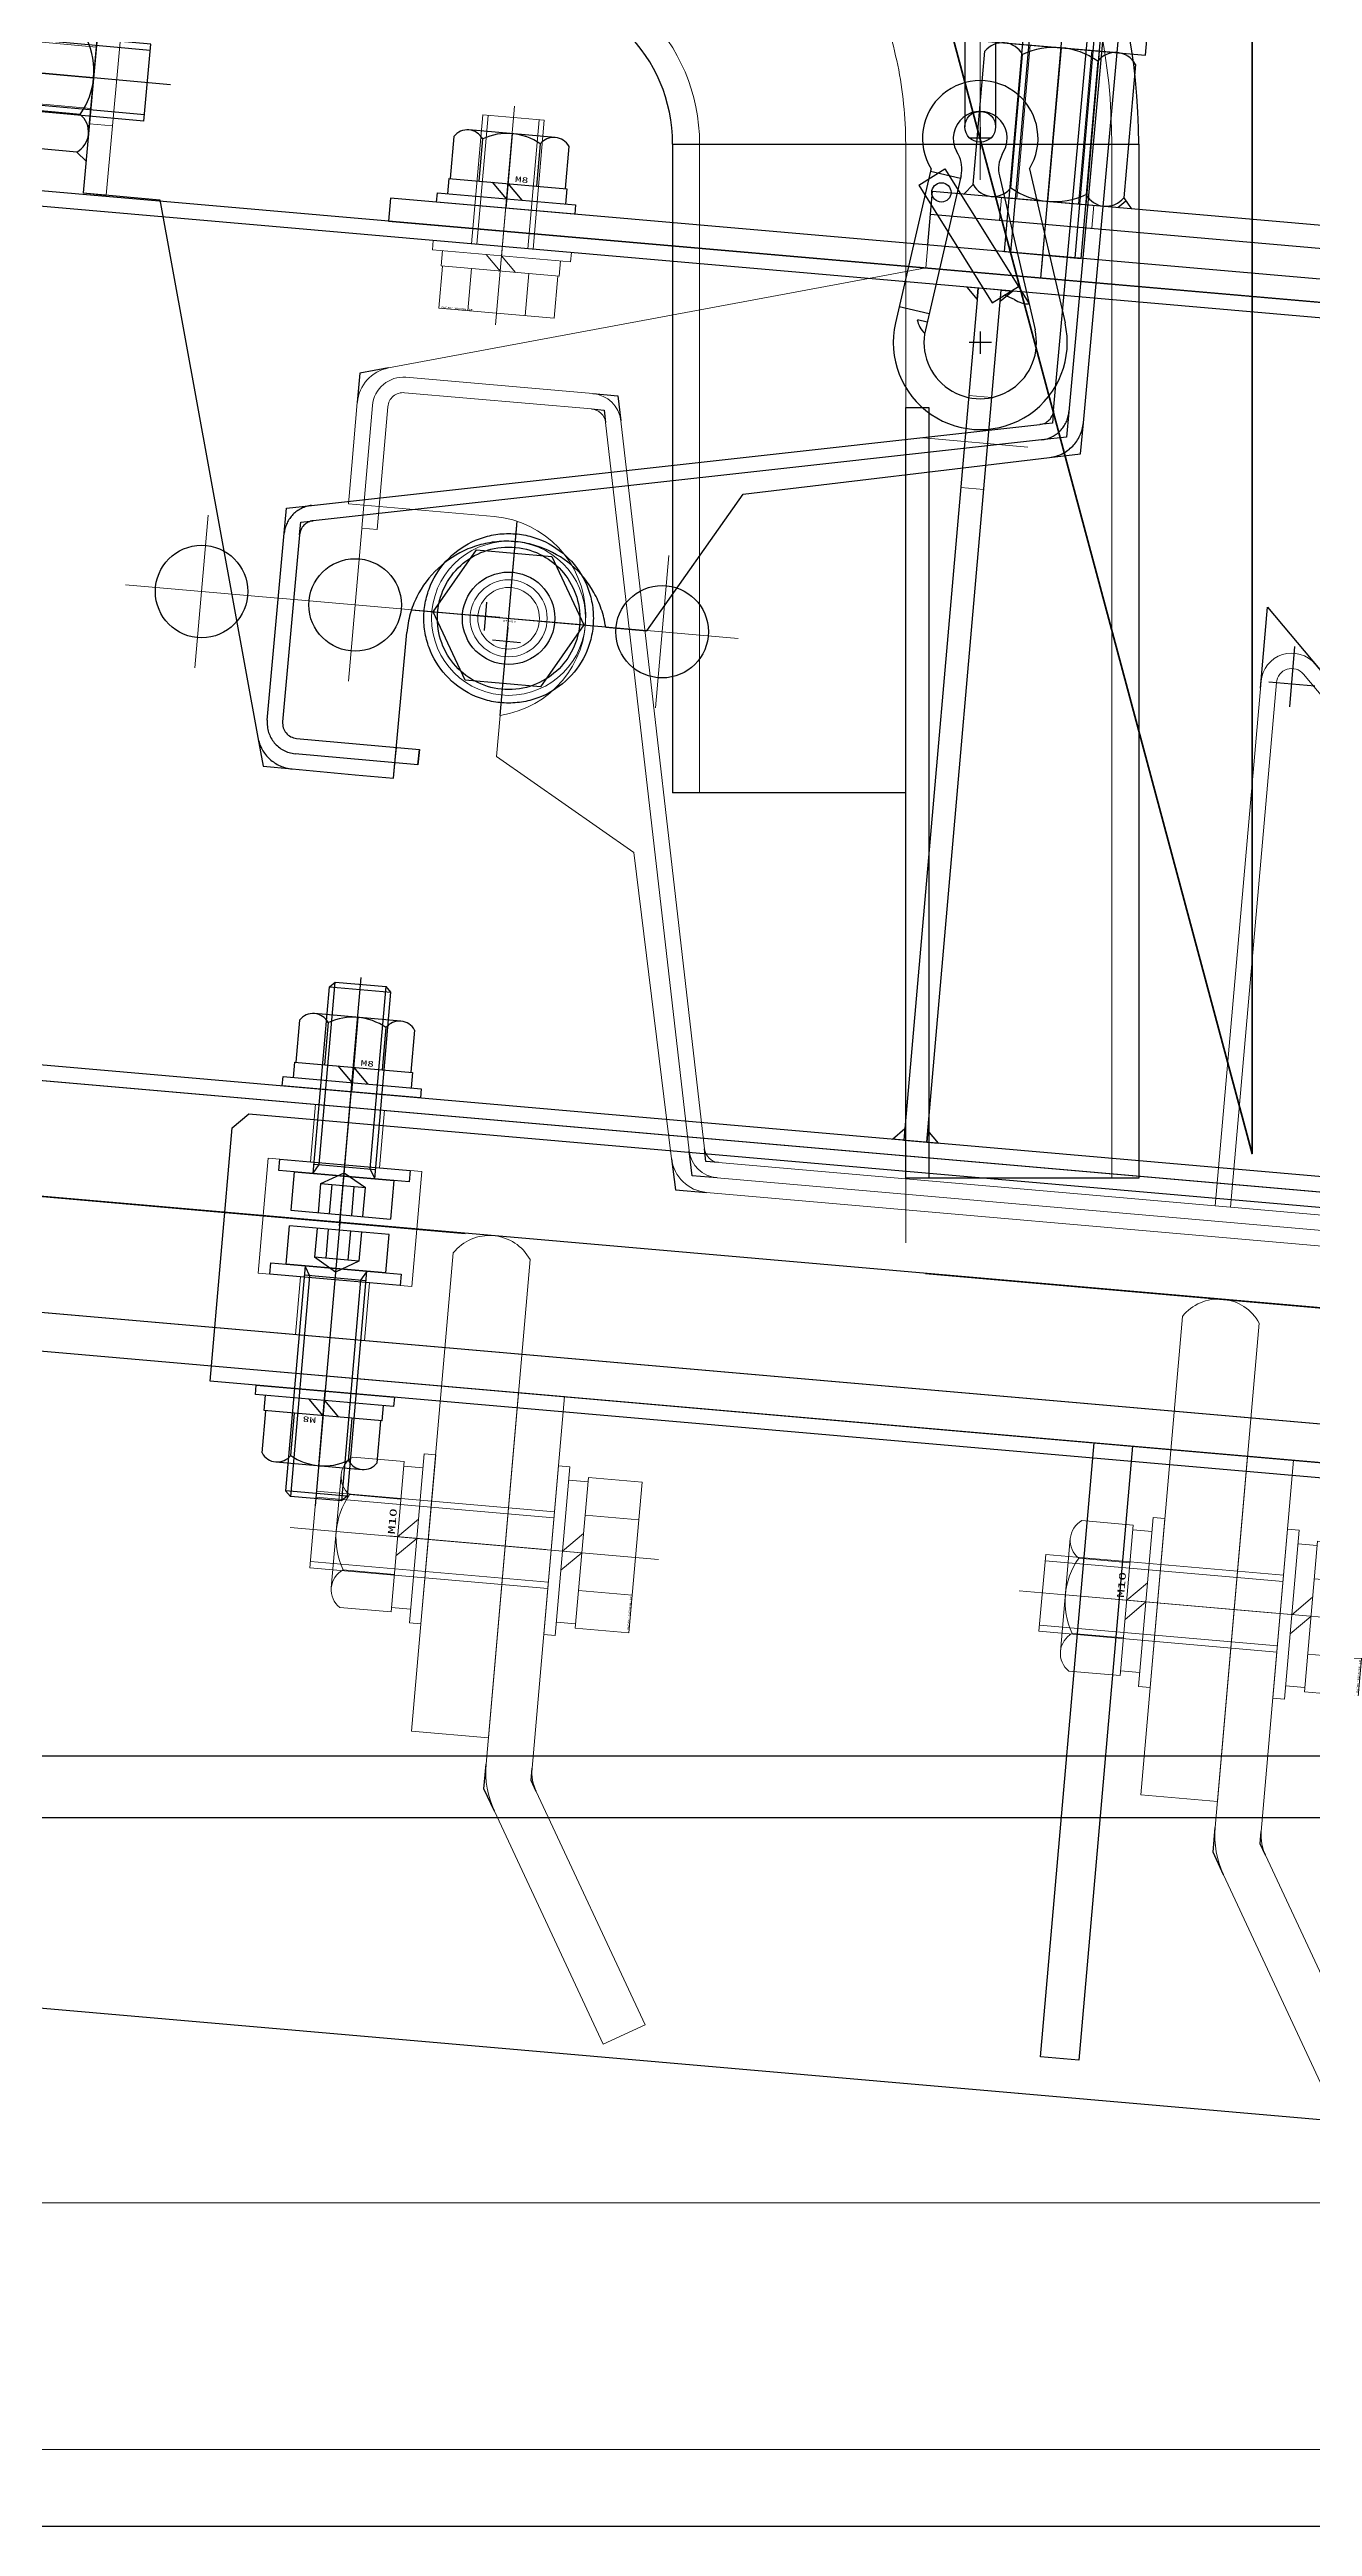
# Model space of a CAD drawing. Units: millimetres at full size. Extents: x -18456 to 18937, y -12290 to 13871.
# Drawn here: x 2048 to 2540, y -5847 to -4882 of the extents above; entities that cross this region are included whole.
import ezdxf
from ezdxf.enums import TextEntityAlignment as Align

# ---------------------------------------------------------------- set-up
doc = ezdxf.new("R2010")
doc.units = ezdxf.units.MM
doc.header["$LTSCALE"] = 100
doc.linetypes.add('CHAIN2', pattern=[12, 9, -1, 1, -1])
doc.linetypes.add('DOUBLE_CHAIN2', pattern=[12.8, 9, -1, 0.6, -0.6, 0.6, -1])
for name, color, linetype in [('0-2_0', 2, 'Continuous'), ('0-3_06_PHANTOM', 2, 'DOUBLE_CHAIN2'), ('0-6_10_DRAFT', 1, 'Continuous')]:
    doc.layers.add(name, color=color, linetype=linetype)
for name, color, linetype, lineweight in [('0-7_05_CENTER', 2, 'CHAIN2', 18), ('0-8_04_HIDDEN', 7, 'Continuous', 18), ('1-0', 30, 'Continuous', 70)]:
    doc.layers.add(name, color=color, linetype=linetype, lineweight=lineweight)
doc.styles.add('ＭＳ ゴシック', font='')
doc.styles.get('ＭＳ ゴシック').set_extended_font_data('MS Gothic')

# ---------------------------------------------------------------- blocks, each defined once
blk = doc.blocks.new('NTFLS-20a_1')
at = {"layer": '0-2_0'}
for p, q in [((-7.35, 20), (7.35, 20)), ((-9.8, 1.31), (-9.8, 18.69)), ((-4.9, 1.31), (-4.9, 18.69)), ((4.9, 18.69), (4.9, 1.31)), ((9.8, 18.69), (9.8, 1.31)), ((-7.35, 0), (7.35, 0))]:
    blk.add_line(p, q, dxfattribs=at)
for centre, radius, start, end in [((-7.35, 17.06), 2.94, 33.626, 146.374), ((0, 10.2), 9.8, 60, 120), ((7.35, 17.06), 2.94, 33.626, 146.374), ((-7.35, 2.94), 2.94, 213.626, 326.374), ((0, 9.8), 9.8, 240, 300), ((7.35, 2.94), 2.94, 213.626, 326.374)]:
    blk.add_arc(centre, radius, start, end, dxfattribs=at)
at = {"layer": '0-6_10_DRAFT', "linetype": 'CHAIN2'}
blk.add_line((0, 20), (0, 0), dxfattribs=at)
at = {"layer": '0-8_04_HIDDEN', "color": 2}
for p, q in [((-5, 20), (-5, 0)), ((-4, 20), (-4, 0)), ((4, 20), (4, 0)), ((5, 20), (5, 0))]:
    blk.add_line(p, q, dxfattribs=at)
blk = doc.blocks.new('A$C77346CC7_1')
at = {"layer": '0-3_06_PHANTOM', "color": 3}
for p, q in [((-9.8, 1.31), (-10.87, 0)), ((9.8, 1.31), (10.87, 0)), ((110.2, 1.31), (109.13, 0)), ((129.8, 1.31), (130.87, 0))]:
    blk.add_line(p, q, dxfattribs=at)
at = {"layer": '0-3_06_PHANTOM', "color": 7}
for p, q in [((-81, -30), (-56.63, -30)), ((-56.63, -32), (-81, -32)), ((-87, -33.8), (-87, -42)), ((-35.65, -126.8), (-54.67, -33.6)), ((-52.71, -33.2), (-33.69, -126.4)), ((-87, -47), (-68, -47)), ((-85, -50), (-83, -50)), ((109.59, -126.59), (39.83, -56.83)), ((-65, -72.65), (-65, -78)), ((135, -130), (-31.73, -130)), ((-32.95, -132), (131.38, -132))]:
    blk.add_line(p, q, dxfattribs=at)
for points in [[(136.13, -128.56), (175, -10), (175, 0), (-15, 0), (-15, -10), (-83.34, -28.98)], [(175, 0), (-15, 0), (-15, -3)], [(135, -44), (135, 0), (138, 0), (138, -44)], [(-83, -34), (-83, -50), (-85, -50), (-85, -34)], [(-87, -42), (-87, -47), (-85, -47)], [(141, -47), (155, -47), (155, -50), (141, -50)], [(33, -59.66), (33, -128), (35, -128), (35, -59.66)], [(38.41, -58.24), (108.17, -128), (109.59, -126.59)], [(-65, -78), (-46.17, -88.87), (-37.84, -128.04)], [(-31.73, -128), (135, -128), (135, -130)]]:
    blk.add_lwpolyline(points, dxfattribs=at)
for centre, radius, start, end in [((-82, -33.8), 5, 105.5241, 180), ((-81, -34), 4, 90, 180), ((-81, -34), 2, 90, 180), ((-56.63, -34), 4, 11.5346, 90), ((-56.63, -34), 2, 11.5346, 90), ((141, -44), 6, 180, 270), ((141, -44), 3, 180, 270), ((-68, -60), 13, 283.3424, 90), ((37, -59.66), 4, 45, 180), ((37, -59.66), 2, 45, 180), ((-32.95, -127), 5, 192, 270), ((-31.73, -126), 4, 191.5346, 270), ((-31.73, -126), 2, 191.5346, 270), ((131.38, -127), 5, 270, 341.8473)]:
    blk.add_arc(centre, radius, start, end, dxfattribs=at)
at = {"layer": '0-6_10_DRAFT'}
for p, q in [((37, -62.66), (37, -54.76)), ((-66.16, -60), (-69.84, -60)), ((-68, -61.84), (-68, -58.16)), ((34, -59.66), (40, -59.66)), ((109.59, -126.59), (111, -128))]:
    blk.add_line(p, q, dxfattribs=at)
for points in [[(-83.34, -28.98), (-87, -30), (-87, -33.8)], [(-56.63, -30), (-53.37, -30), (-52.71, -33.2)], [(-56.63, -32), (-55, -32), (-54.67, -33.6)], [(33, -60.55), (33, -50), (40.46, -57.46)], [(-37.84, -128.04), (-37, -132), (-32.95, -132)], [(-31.73, -130), (-35, -130), (-35.65, -126.8)], [(-31.73, -128), (-33.37, -128), (-33.69, -126.4)], [(136.13, -128.56), (135, -132), (131.38, -132)]]:
    blk.add_lwpolyline(points, dxfattribs=at)
at = {"layer": '0-7_05_CENTER'}
for p, q in [((0, 5.49), (0, -8.61)), ((120, 5.49), (120, -8.61)), ((155, 5.49), (155, -8.61))]:
    blk.add_line(p, q, dxfattribs=at)
at = {"layer": '0-8_04_HIDDEN'}
for p, q in [((-6, 0), (-6, -3)), ((6, 0), (6, -3)), ((114, 0), (114, -3)), ((126, 0), (126, -3)), ((-15, -3), (175, -3)), ((-83, -47), (-85, -47))]:
    blk.add_line(p, q, dxfattribs=at)
at = {"layer": '0-3_06_PHANTOM'}
for p in [(0, 0), (120, 0)]:
    blk.add_blockref('NTFLS-20a_1', p, dxfattribs=at)
blk = doc.blocks.new('M10Nu_1_1')
at = {"layer": '0-2_0', "color": 134}
for p, q in [((-9.8, 0), (-9.8, 6.69)), ((-7.35, 8), (7.35, 8)), ((-4.9, 0), (-4.9, 6.69)), ((4.9, 6.69), (4.9, 0)), ((9.8, 6.69), (9.8, 0)), ((-9.8, 0), (9.8, 0))]:
    blk.add_line(p, q, dxfattribs=at)
at = {"layer": '0-2_0', "color": 134, "linetype": 'CHAIN2'}
blk.add_line((0, 8), (0, 0), dxfattribs=at)
at = {"layer": '0-2_0', "color": 134}
for centre, radius, start, end in [((-7.35, 5.06), 2.94, 33.626, 146.374), ((0, -1.8), 9.8, 60, 120), ((7.35, 5.06), 2.94, 33.626, 146.374)]:
    blk.add_arc(centre, radius, start, end, dxfattribs=at)
at = {"layer": '0-6_10_DRAFT', "style": 'ＭＳ ゴシック', "width": 0.6}
blk.add_text('Ｍ１０', height=0.916, dxfattribs=at).set_placement((0.26, 0.12), align=Align.BOTTOM_LEFT)
blk = doc.blocks.new('A$C7A442ECB_1')
at = {"layer": '0-2_0', "color": 134, "linetype": 'CHAIN2'}
blk.add_line((0, -3), (0, 60), dxfattribs=at)
at = {"layer": '0-2_0', "color": 134}
for p, q in [((-9.81, 57), (9.81, 57)), ((-9.81, 50), (-9.81, 57)), ((-4.91, 50), (-4.91, 57)), ((4.91, 50), (4.91, 57)), ((9.81, 50), (9.81, 57)), ((-9.81, 50), (9.81, 50)), ((-5, 0), (-5, 50)), ((5, 0), (5, 50)), ((-5, 48.04), (5, 48.04)), ((-4.19, 0), (-4.19, 48.04)), ((4.19, 0), (4.19, 48.04)), ((-5, 0), (5, 0))]:
    blk.add_line(p, q, dxfattribs=at)
at = {"layer": '0-6_10_DRAFT', "style": 'ＭＳ ゴシック', "width": 1.85}
blk.add_text('BT-M10x50L', height=0.22, dxfattribs=at).set_placement((6.32, 56.66), align=Align.BOTTOM_LEFT)
blk = doc.blocks.new('A$C5BE71404')
at = {"layer": '0-2_0', "color": 134}
for p, q in [((-1, 40), (0, 40)), ((0, 0), (0, 40)), ((-3, 38), (-3, 7.5)), ((-40, 1), (-40, 0)), ((0, 0), (-40, 0)), ((-7.5, 3), (-38, 3))]:
    blk.add_line(p, q, dxfattribs=at)
for centre, radius, start, end in [((-1, 38), 2, 90, 180), ((-7.5, 7.5), 4.5, 270, 0), ((-38, 1), 2, 90, 180)]:
    blk.add_arc(centre, radius, start, end, dxfattribs=at)
blk = doc.blocks.new('A$C55D036C2_1')
at = {"layer": '0-7_05_CENTER'}
blk.add_line((0, -3.71), (0, 6.83), dxfattribs=at)
at = {"layer": '0-2_0'}
blk.add_blockref('A$C5BE71404', (20, 0), dxfattribs=at)
blk = doc.blocks.new('A$C7AFA21F4_1_1')
at = {"layer": '0-2_0', "color": 134, "linetype": 'CHAIN2'}
blk.add_line((0, -24), (0, 14), dxfattribs=at)
at = {"layer": '0-2_0', "color": 134}
for p, q in [((-9.81, 11), (9.81, 11)), ((-9.81, 4), (-9.81, 11)), ((-4.91, 4), (-4.91, 11)), ((4.91, 4), (4.91, 11)), ((9.81, 4), (9.81, 11)), ((9.81, 4), (-9.81, 4)), ((-9.25, 4), (-9.25, 1.5)), ((0, 1.5), (-2.5, 4)), ((0, 4), (2.5, 1.5)), ((9.25, 1.5), (9.25, 4)), ((-11, 1.5), (11, 1.5)), ((-11, 1.5), (-11, 0)), ((-11, 0), (11, 0)), ((-5, -21), (-5, 0)), ((-4.19, -21), (-4.19, 0)), ((4.19, -21), (4.19, 0)), ((5, -21), (5, 0)), ((11, 0), (11, 1.5)), ((-5, -21), (5, -21))]:
    blk.add_line(p, q, dxfattribs=at)
at = {"layer": '0-6_10_DRAFT', "style": 'ＭＳ ゴシック', "width": 1.8}
blk.add_text('BT-M10x25L,SW,PW', height=0.2199, dxfattribs=at).set_placement((5.1, 10.66), align=Align.BOTTOM_LEFT)
blk = doc.blocks.new('M10Nza_1_1')
at = {"layer": '0-8_04_HIDDEN'}
for p, q in [((-9.8, 4), (-9.8, 10.69)), ((-7.35, 12), (7.35, 12)), ((-4.9, 4), (-4.9, 10.69)), ((4.9, 10.69), (4.9, 4)), ((9.8, 10.69), (9.8, 4)), ((-9.8, 4), (9.8, 4)), ((-9.2, 1.5), (-9.2, 4)), ((0, 1.5), (-2.5, 4)), ((0, 4), (2.5, 1.5)), ((9.2, 4), (9.2, 1.5))]:
    blk.add_line(p, q, dxfattribs=at)
at = {"layer": '0-8_04_HIDDEN', "linetype": 'CHAIN2'}
blk.add_line((0, 12), (0, 0), dxfattribs=at)
at = {"layer": '0-8_04_HIDDEN'}
blk.add_lwpolyline([(-11, 1.5), (11, 1.5), (11, 0), (-11, 0)], close=True, dxfattribs=at)
for centre, radius, start, end in [((-7.35, 9.06), 2.94, 33.626, 146.374), ((0, 2.2), 9.8, 60, 120), ((7.35, 9.06), 2.94, 33.626, 146.374)]:
    blk.add_arc(centre, radius, start, end, dxfattribs=at)
at = {"layer": '0-6_10_DRAFT', "style": 'ＭＳ ゴシック', "width": 1.8}
blk.add_text('M10', height=0.916, dxfattribs=at).set_placement((0.26, 4.12), align=Align.BOTTOM_LEFT)
blk = doc.blocks.new('A$C465C50AC_1')
at = {"layer": '0-3_06_PHANTOM', "color": 7}
for points in [[(-11, 27), (11, 27), (11, 29), (-11, 29)], [(109, 27), (131, 27), (131, 29), (109, 29)]]:
    blk.add_lwpolyline(points, close=True, dxfattribs=at)
at = {"layer": '0-3_06_PHANTOM'}
for name, p in [('A$C7A442ECB_1', (0, 0)), ('A$C7A442ECB_1', (120, 0)), ('A$C55D036C2_1', (155, 7)), ('M10Nu_1_1', (0, 29)), ('M10Nu_1_1', (120, 29)), ('A$C77346CC7_1', (0, 7)), ('M10Nza_1_1', (155, 10))]:
    blk.add_blockref(name, p, dxfattribs=at)
at = {"layer": '0-8_04_HIDDEN', "rotation": 180}
blk.add_blockref('A$C7AFA21F4_1_1', (155, 4), dxfattribs=at)
blk = doc.blocks.new('A$C144538DF_1')
at = {"layer": '0-2_0', "color": 134}
for p, q in [((-66.8, 213.25), (-70.8, 213.05)), ((-50.8, 213.25), (-66.8, 213.25)), ((-50.8, 152.75), (-50.8, 213.25)), ((-66.8, 152.75), (-70.8, 152.95)), ((-50.8, 152.75), (-66.8, 152.75)), ((-30.25, 132.2), (30.25, 132.2)), ((-30.25, 132.2), (-30.25, 48)), ((0, 48), (-30.25, 48))]:
    blk.add_line(p, q, dxfattribs=at)
for points in [[(-102.8, 211.95), (-94.8, 213.05), (-94.8, 152.95), (-102.8, 154.05)], [(0, 98), (3, 98), (3, -2), (0, -2)]]:
    blk.add_lwpolyline(points, close=True, dxfattribs=at)
for points in [[(-94.8, 211.95), (-86.8, 213.05), (-86.8, 152.95), (-94.8, 154.05)], [(-86.8, 211.95), (-78.8, 213.05), (-78.8, 152.95), (-86.8, 154.05)], [(-78.8, 211.95), (-70.8, 213.05), (-70.8, 152.95), (-78.8, 154.05)], [(30.25, 132.2), (30.25, -2), (0, -2)]]:
    blk.add_lwpolyline(points, dxfattribs=at)
for radius in [81.05, 20.55]:
    blk.add_arc((-50.8, 132.2), radius, 0, 90, dxfattribs=at)
at = {"layer": '0-7_05_CENTER'}
for p, q in [((-50.8, 183), (-107.52, 183)), ((-102.8, 183), (-50.8, 183)), ((0, 132.2), (0, -10.4))]:
    blk.add_line(p, q, dxfattribs=at)
blk.add_arc((-50.8, 132.2), 50.8, 0, 90, dxfattribs=at)
at = {"layer": '0-8_04_HIDDEN'}
for p, q in [((-50.8, 209.75), (-102.8, 209.75)), ((-50.8, 156.25), (-102.8, 156.25)), ((-26.75, 132.2), (-26.75, 48)), ((26.75, 132.2), (26.75, -2))]:
    blk.add_line(p, q, dxfattribs=at)
for radius in [77.55, 24.05]:
    blk.add_arc((-50.8, 132.2), radius, 0, 90, dxfattribs=at)
blk = doc.blocks.new('A$C64733929_1_1')
at = {"layer": '0-2_0', "color": 134}
blk.add_lwpolyline([(-850, 0), (-150, 0), (-150, 15), (-850, 15)], close=True, dxfattribs=at)
at = {"layer": '0-7_05_CENTER'}
blk.add_line((-645, 22.32), (-645, -6.98), dxfattribs=at)
at = {"layer": '0-8_04_HIDDEN'}
for p, q in [((-655, 15), (-655, 7.5)), ((-649.5, 7.5), (-649.5, 0)), ((-640.5, 7.5), (-640.5, 0))]:
    blk.add_line(p, q, dxfattribs=at)
blk.add_lwpolyline([(-655, 7.5), (-635, 7.5), (-635, 15)], dxfattribs=at)
blk = doc.blocks.new('A$C73D8729C_1_1')
at = {"layer": '0-2_0', "color": 134}
blk.add_line((-100, -5), (500, -5), dxfattribs=at)
for points in [[(-100, 0), (500, 0), (500, -90), (-95, -90), (-100, -85)], [(205, -5), (210, -5), (210, -85), (205, -85)]]:
    blk.add_lwpolyline(points, close=True, dxfattribs=at)
at = {"layer": '0-6_10_DRAFT'}
for p, q in [((225, -56.61), (225, -53.39)), ((226.61, -59.39), (225, -56.61))]:
    blk.add_line(p, q, dxfattribs=at)
for points in [[(131.61, -59.39), (130, -56.61), (130, -53.39)], [(136.8, -56.39), (136, -55), (136, -53.39)], [(231.8, -56.39), (231, -55), (231, -53.39)]]:
    blk.add_lwpolyline(points, dxfattribs=at)
at = {"layer": '0-7_05_CENTER'}
for p, q in [((105, 5.87), (105, -10.86)), ((125.84, -25), (139.93, -25)), ((220.84, -25), (234.93, -25))]:
    blk.add_line(p, q, dxfattribs=at)
at = {"layer": '0-8_04_HIDDEN'}
for p, q in [((130, -53.39), (130, -5)), ((225, -53.39), (225, -5)), ((136.8, -56.39), (153.5, -85.31)), ((231.8, -56.39), (248.5, -85.31)), ((131.61, -59.39), (148.3, -88.31)), ((226.61, -59.39), (243.3, -88.31)), ((148.3, -88.31), (153.5, -85.31))]:
    blk.add_line(p, q, dxfattribs=at)
for points in [[(130, -5), (136, -5), (136, -53.39)], [(225, -5), (231, -5), (231, -53.39)]]:
    blk.add_lwpolyline(points, dxfattribs=at)
for centre, radius in [((142, -53.39), 12), ((142, -53.39), 6), ((237, -53.39), 12), ((237, -53.39), 6)]:
    blk.add_arc(centre, radius, 179.9996, 210, dxfattribs=at)
blk = doc.blocks.new('A$C1A3C2C0C_1_1')
at = {"layer": '0-8_04_HIDDEN', "linetype": 'CHAIN2'}
blk.add_line((0, -34), (0, 14), dxfattribs=at)
at = {"layer": '0-8_04_HIDDEN'}
for p, q in [((-9.81, 11), (9.81, 11)), ((-9.81, 4), (-9.81, 11)), ((-4.91, 4), (-4.91, 11)), ((4.91, 4), (4.91, 11)), ((9.81, 4), (9.81, 11)), ((9.81, 4), (-9.81, 4)), ((-9.25, 4), (-9.25, 1.5)), ((0, 1.5), (-2.5, 4)), ((0, 4), (2.5, 1.5)), ((9.25, 1.5), (9.25, 4)), ((-11, 1.5), (11, 1.5)), ((-11, 1.5), (-11, 0)), ((-11, 0), (11, 0)), ((-5, -31), (-5, 0)), ((-4.19, -31), (-4.19, 0)), ((4.19, -31), (4.19, 0)), ((5, -31), (5, 0)), ((11, 0), (11, 1.5)), ((-5, -31), (5, -31))]:
    blk.add_line(p, q, dxfattribs=at)
at = {"layer": '0-6_10_DRAFT', "style": 'ＭＳ ゴシック', "width": 1.8}
blk.add_text('BT-M10x35L,SW,PW', height=0.2199, dxfattribs=at).set_placement((5.1, 10.66), align=Align.BOTTOM_LEFT)
blk = doc.blocks.new('A$C282E06AB_1_1')
at = {"layer": '0-7_05_CENTER'}
blk.add_line((-15.14, 0), (5.31, 0), dxfattribs=at)
at = {"layer": '0-8_04_HIDDEN'}
blk.add_lwpolyline([(0, 37.32), (0, -24.99), (-10, -24.99), (-10, 37.32)], dxfattribs=at)
blk.add_arc((-5, 34.01), 6, 33.5577, 146.4458, dxfattribs=at)
blk = doc.blocks.new('A$C2B9527C7_1')
at = {"layer": '0-2_0'}
blk.add_lwpolyline([(0, -8.5), (0, 8.5), (1.5, 8.5), (1.5, -8.5)], close=True, dxfattribs=at)
blk = doc.blocks.new('CBSST8-30a_1')
at = {"layer": '0-2_0'}
for p, q in [((0, 6.5), (-5, 6.5)), ((-5, 6.5), (-5, -6.5)), ((0, 6.5), (0, -6.5)), ((0, 4), (29.32, 4)), ((0.08, 4), (1.25, 3.32)), ((1.25, 4), (1.25, -4)), ((1.25, 3.32), (30, 3.32)), ((29.32, 4), (29.32, -4)), ((29.32, 4), (30, 3.32)), ((30, 3.32), (30, -3.32)), ((-5, 2.89), (-1.2, 2.89)), ((-5, 1.44), (-1.2, 1.44)), ((-1.2, 2.89), (-1.2, -2.89)), ((-1.2, 2.89), (0.47, 0)), ((0.47, 0), (-1.2, -2.89)), ((-5, -1.44), (-1.2, -1.44)), ((-5, -2.89), (-1.2, -2.89)), ((-0.37, -1.44), (-0.37, -1.44)), ((0.05, -0.72), (0.05, -0.72)), ((0, -4), (29.32, -4)), ((0.08, -4), (1.25, -3.32)), ((1.25, -3.32), (30, -3.32)), ((29.32, -4), (30, -3.32)), ((0, -6.5), (-5, -6.5))]:
    blk.add_line(p, q, dxfattribs=at)
at = {"layer": '0-2_0', "linetype": 'CHAIN2'}
blk.add_line((-6.47, 0), (30.92, 0), dxfattribs=at)
blk = doc.blocks.new('A$C2CD0138C_1')
at = {"layer": '0-2_0'}
for name in ['CBSST8-30a_1', 'A$C2B9527C7_1']:
    blk.add_blockref(name, (-1.5, 0), dxfattribs=at)
blk = doc.blocks.new('A$C3C172AD4_1')
at = {"layer": '0-2_0', "color": 134}
blk.add_lwpolyline([(-13, 33), (383, 33), (385, 31), (385, -2), (-15, -2), (-15, 31)], close=True, dxfattribs=at)
at = {"layer": '0-7_05_CENTER'}
blk.add_line((0, -7.34), (0, 5.26), dxfattribs=at)
at = {"layer": '0-8_04_HIDDEN'}
blk.add_line((-15, 0), (385, 0), dxfattribs=at)
blk = doc.blocks.new('M8Nza_1_1')
at = {"layer": '0-2_0'}
for p, q in [((5.62, 9.7), (-5.63, 9.7)), ((-7.5, 8.69), (-7.5, 3.2)), ((-3.75, 3.2), (-3.75, 8.69)), ((3.75, 8.69), (3.75, 3.2)), ((7.5, 3.2), (7.5, 8.69)), ((-7.7, 3.2), (7.7, 3.2)), ((-7.7, 3.2), (-7.7, 1.2)), ((0, 1.2), (-2, 3.2)), ((0, 3.2), (2, 1.2)), ((7.7, 3.2), (7.7, 1.2))]:
    blk.add_line(p, q, dxfattribs=at)
at = {"layer": '0-2_0', "linetype": 'CHAIN2'}
blk.add_line((0, 9.7), (0, 0), dxfattribs=at)
at = {"layer": '0-2_0'}
blk.add_lwpolyline([(-9, 1.2), (9, 1.2), (9, 0), (-9, 0)], close=True, dxfattribs=at)
for centre, radius, start, end in [((-5.63, 7.45), 2.25, 33.626, 146.374), ((0, 2.2), 7.5, 60, 120), ((5.62, 7.45), 2.25, 33.626, 146.374)]:
    blk.add_arc(centre, radius, start, end, dxfattribs=at)
at = {"layer": '0-6_10_DRAFT', "style": 'ＭＳ ゴシック', "width": 1.75}
blk.add_text('M8', height=0.733, dxfattribs=at).set_placement((0.87, 3.27), align=Align.BOTTOM_LEFT)
blk = doc.blocks.new('A$C51047067_1')
at = {"layer": '0-2_0'}
for name, p, rotation in [('A$C3C172AD4_1', (-494.99, -20), 0.00066), ('A$C2CD0138C_1', (-495, -7.5), 270), ('M8Nza_1_1', (-494.99, -22), 180.01716)]:
    blk.add_blockref(name, p, dxfattribs=dict(at, rotation=rotation))
for name, p in [('A$C64733929_1_1', (150, -15)), ('A$C73D8729C_1_1', (-600, -15))]:
    blk.add_blockref(name, p, dxfattribs=at)
at = {"layer": '0-8_04_HIDDEN'}
for name, p, rotation in [('A$C282E06AB_1_1', (-470, -40), 359.99928), ('A$C282E06AB_1_1', (-375, -40), 359.99928), ('A$C1A3C2C0C_1_1', (-464, -40), 270.00036), ('M10Nza_1_1', (-480, -40), 90), ('A$C1A3C2C0C_1_1', (-369, -40), 270.00036), ('M10Nza_1_1', (-385, -40), 90)]:
    blk.add_blockref(name, p, dxfattribs=dict(at, rotation=rotation))
blk = doc.blocks.new('A$C26F8307A_1_1')
at = {"layer": '0-2_0', "color": 134}
blk.add_lwpolyline([(-650, 0), (50, 0), (50, -15), (-650, -15)], close=True, dxfattribs=at)
at = {"layer": '0-7_05_CENTER'}
blk.add_line((-445, -22.32), (-445, 6.98), dxfattribs=at)
at = {"layer": '0-8_04_HIDDEN'}
for p, q in [((-449.5, -7.5), (-449.5, 0)), ((-440.5, -7.5), (-440.5, 0)), ((-455, -15), (-455, -7.5))]:
    blk.add_line(p, q, dxfattribs=at)
blk.add_lwpolyline([(-455, -7.5), (-435, -7.5), (-435, -15)], dxfattribs=at)
blk = doc.blocks.new('A$C21297E54_1_1')
at = {"layer": '0-2_0', "color": 134}
for p, q in [((520, 113), (-25, 113)), ((-80, 2), (520, 2))]:
    blk.add_line(p, q, dxfattribs=at)
blk.add_lwpolyline([(-80, 55), (-80, 0), (520, 0), (520, 115), (-25, 115)], dxfattribs=at)
at = {"layer": '0-2_0', "color": 3}
for points in [[(197, 113), (195.5, 113), (197, 111.5)], [(200, 113), (201.5, 113), (200, 111.5)], [(197, 2), (195.5, 2), (197, 3.5)], [(200, 2), (201.5, 2), (200, 3.5)]]:
    blk.add_lwpolyline(points, close=True, dxfattribs=at)
at = {"layer": '0-2_0', "color": 134}
blk.add_lwpolyline([(200, 113), (197, 113), (197, 2), (200, 2)], close=True, dxfattribs=at)
for centre in [(100, 65), (120, 65), (140, 65), (160, 65)]:
    blk.add_circle(centre, 6, dxfattribs=at)
at = {"layer": '0-7_05_CENTER'}
for p, q in [((135, 118.15), (135, 109.82)), ((191.62, 93), (205.22, 93)), ((100, 55.07), (100, 74.93)), ((120, 55.07), (120, 74.93)), ((140, 55.07), (140, 74.93)), ((160, 55.07), (160, 74.93)), ((109.93, 65), (90.07, 65)), ((129.93, 65), (110.07, 65)), ((149.93, 65), (130.07, 65)), ((169.93, 65), (150.07, 65)), ((125, -5.61), (125, 7.61))]:
    blk.add_line(p, q, dxfattribs=at)
at = {"layer": '0-8_04_HIDDEN'}
for p, q in [((197, 99), (200, 99)), ((197, 87), (200, 87))]:
    blk.add_line(p, q, dxfattribs=at)
blk = doc.blocks.new('CBS8-20b_1')
at = {"layer": '0-2_0'}
for p, q in [((0, 6.5), (-5, 6.5)), ((-5, 6.5), (-5, -6.5)), ((0, 6.5), (0, -6.5)), ((0, 4), (24.32, 4)), ((0.08, 4), (1.25, 3.32)), ((1.25, 4), (1.25, -4)), ((1.25, 3.32), (25, 3.32)), ((24.32, 4), (24.32, -4)), ((24.32, 4), (25, 3.32)), ((25, 3.32), (25, -3.32)), ((-5, 2.89), (-1.2, 2.89)), ((-5, 1.44), (-1.2, 1.44)), ((-1.2, 2.89), (-1.2, -2.89)), ((-1.2, 2.89), (0.47, 0)), ((0.47, 0), (-1.2, -2.89)), ((-5, -1.44), (-1.2, -1.44)), ((-5, -2.89), (-1.2, -2.89)), ((-0.37, -1.44), (-0.37, -1.44)), ((0.05, -0.72), (0.05, -0.72)), ((0, -4), (24.32, -4)), ((0.08, -4), (1.25, -3.32)), ((1.25, -3.32), (25, -3.32)), ((24.32, -4), (25, -3.32)), ((0, -6.5), (-5, -6.5))]:
    blk.add_line(p, q, dxfattribs=at)
at = {"layer": '0-2_0', "linetype": 'CHAIN2'}
blk.add_line((-6.47, 0), (25.92, 0), dxfattribs=at)
blk = doc.blocks.new('A$C2D9B734A_1')
at = {"layer": '0-2_0'}
for name in ['CBS8-20b_1', 'A$C2B9527C7_1']:
    blk.add_blockref(name, (-1.5, 0), dxfattribs=at)
blk = doc.blocks.new('A$C491655AE_1_1')
at = {"layer": '0-3_06_PHANTOM', "color": 7, "linetype": 'CHAIN2'}
for p, q in [((0, -12.64), (0, 12.64)), ((-12.64, 0), (12.64, 0))]:
    blk.add_line(p, q, dxfattribs=at)
at = {"layer": '0-3_06_PHANTOM', "color": 7}
blk.add_lwpolyline([(4.91, -8.5), (-4.91, -8.5), (-9.81, 0), (-4.91, 8.5), (4.91, 8.5), (9.81, 0)], close=True, dxfattribs=at)
for radius in [11, 9.25]:
    blk.add_circle((0, 0), radius, dxfattribs=at)
at = {"layer": '0-6_10_DRAFT', "style": 'ＭＳ ゴシック', "width": 1.9}
blk.add_text('BT-M10', height=0.22, dxfattribs=at).set_placement((-0.7, -0.54), align=Align.BOTTOM_LEFT)
blk = doc.blocks.new('FWTAS-D20-M10-T20.0b_1')
at = {"layer": '0-7_05_CENTER'}
for p, q in [((0, -12.1), (0, 12.1)), ((12.1, 0), (-12.1, 0))]:
    blk.add_line(p, q, dxfattribs=at)
at = {"layer": '0-8_04_HIDDEN', "color": 2}
for radius in [10, 5, 4]:
    blk.add_circle((0, 0), radius, dxfattribs=at)
blk = doc.blocks.new('A$C50F277F6_1')
at = {"layer": '0-6_10_DRAFT'}
for p, q in [((37, -62.66), (37, -54.76)), ((-66.16, -60), (-69.84, -60)), ((-68, -61.84), (-68, -58.16)), ((34, -59.66), (40, -59.66)), ((109.59, -126.59), (111, -128))]:
    blk.add_line(p, q, dxfattribs=at)
for points in [[(-83.34, -28.98), (-87, -30), (-87, -33.8)], [(-56.63, -30), (-53.37, -30), (-52.71, -33.2)], [(-56.63, -32), (-55, -32), (-54.67, -33.6)], [(33, -60.55), (33, -50), (40.46, -57.46)], [(-37.84, -128.04), (-37, -132), (-32.95, -132)], [(-31.73, -130), (-35, -130), (-35.65, -126.8)], [(-31.73, -128), (-33.37, -128), (-33.69, -126.4)], [(136.13, -128.56), (135, -132), (131.38, -132)]]:
    blk.add_lwpolyline(points, dxfattribs=at)
at = {"layer": '0-7_05_CENTER'}
for p, q in [((0, 5.49), (0, -8.61)), ((120, 5.49), (120, -8.61)), ((155, 5.49), (155, -8.61))]:
    blk.add_line(p, q, dxfattribs=at)
at = {"layer": '0-8_04_HIDDEN', "color": 3}
for p, q in [((-9.8, 1.31), (-10.87, 0)), ((9.8, 1.31), (10.87, 0)), ((110.2, 1.31), (109.13, 0)), ((129.8, 1.31), (130.87, 0))]:
    blk.add_line(p, q, dxfattribs=at)
at = {"layer": '0-8_04_HIDDEN'}
for p, q in [((-6, 0), (-6, -3)), ((6, 0), (6, -3)), ((114, 0), (114, -3)), ((126, 0), (126, -3)), ((-15, -3), (175, -3)), ((-81, -30), (-56.63, -30)), ((-56.63, -32), (-81, -32)), ((-87, -33.8), (-87, -42)), ((-85, -47), (-85, -34)), ((-83, -34), (-83, -47)), ((-35.65, -126.8), (-54.67, -33.6)), ((-52.71, -33.2), (-33.69, -126.4)), ((-87, -42), (-87, -47)), ((-87, -47), (-68, -47)), ((-83, -50), (-85, -50)), ((109.59, -126.59), (39.83, -56.83)), ((135, -130), (-31.73, -130)), ((-32.95, -132), (131.38, -132))]:
    blk.add_line(p, q, dxfattribs=at)
for points in [[(136.13, -128.56), (175, -10), (175, 0), (-15, 0), (-15, -10), (-83.34, -28.98)], [(175, 0), (-15, 0), (-15, -3)], [(135, -44), (135, 0), (138, 0), (138, -44)], [(-85, -47), (-85, -50), (-83, -50), (-83, -47)], [(141, -47), (155, -47), (155, -50), (141, -50)], [(33, -59.66), (33, -128), (35, -128), (35, -59.66)], [(38.41, -58.24), (108.17, -128), (109.59, -126.59)], [(-65, -72.65), (-65, -78), (-46.17, -88.87), (-37.84, -128.04)], [(-31.73, -128), (135, -128), (135, -130)]]:
    blk.add_lwpolyline(points, dxfattribs=at)
for centre, radius, start, end in [((-82, -33.8), 5, 105.5241, 180), ((-81, -34), 4, 90, 180), ((-81, -34), 2, 90, 180), ((-56.63, -34), 4, 11.5346, 90), ((-56.63, -34), 2, 11.5346, 90), ((141, -44), 6, 180, 270), ((141, -44), 3, 180, 270), ((-68, -60), 13, 283.3424, 90), ((37, -59.66), 4, 45, 180), ((37, -59.66), 2, 45, 180), ((-32.95, -127), 5, 192, 270), ((-31.73, -126), 4, 191.5346, 270), ((-31.73, -126), 2, 191.5346, 270), ((131.38, -127), 5, 270, 341.8473)]:
    blk.add_arc(centre, radius, start, end, dxfattribs=at)
for p in [(0, 0), (120, 0)]:
    blk.add_blockref('NTFLS-20a_1', p, dxfattribs=at)
blk = doc.blocks.new('A$C170915BB_1')
at = {"layer": '0-2_0', "color": 3}
for p, q in [((55.2, 61.31), (54.13, 60)), ((74.8, 61.31), (75.87, 60)), ((175.2, 61.31), (174.13, 60)), ((194.8, 61.31), (195.87, 60)), ((74.14, 60), (75.09, 60.95))]:
    blk.add_line(p, q, dxfattribs=at)
at = {"layer": '0-2_0', "color": 134}
blk.add_line((50, 57), (240, 57), dxfattribs=at)
for points in [[(54, 80), (76, 80), (76, 82), (54, 82)], [(174, 80), (196, 80), (196, 82), (174, 82)]]:
    blk.add_lwpolyline(points, close=True, dxfattribs=at)
blk.add_lwpolyline([(50, 53), (50, 60), (240, 60), (240, 53)], dxfattribs=at)
at = {"layer": '0-2_0'}
for name, p in [('A$C7A442ECB_1', (65, 53)), ('A$C7A442ECB_1', (185, 53)), ('A$C55D036C2_1', (220, 60)), ('M10Nu_1_1', (65, 82)), ('M10Nu_1_1', (185, 82)), ('NTFLS-20a_1', (65, 60)), ('NTFLS-20a_1', (185, 60)), ('M10Nza_1_1', (220, 63))]:
    blk.add_blockref(name, p, dxfattribs=at)
at = {"layer": '0-2_0', "rotation": 180}
blk.add_blockref('A$C7AFA21F4_1_1', (220, 57), dxfattribs=at)
at = {"layer": '0-8_04_HIDDEN'}
blk.add_blockref('A$C50F277F6_1', (65, 60), dxfattribs=at)
blk = doc.blocks.new('A$C2D014B62_1')
at = {"layer": '0-2_0', "color": 134}
blk.add_lwpolyline([(-15, 0), (295, 0), (295, 3), (-15, 3)], close=True, dxfattribs=at)
at = {"layer": '0-7_05_CENTER'}
for p, q in [((0, 6.33), (0, -3.33)), ((280, 6.33), (280, -3.33)), ((280, 6.33), (280, -3.33))]:
    blk.add_line(p, q, dxfattribs=at)
blk = doc.blocks.new('A$C435F0BD9_1_1')
at = {"layer": '0-8_04_HIDDEN', "linetype": 'CHAIN2'}
blk.add_line((0, -18.3), (0, 10.2), dxfattribs=at)
at = {"layer": '0-8_04_HIDDEN'}
for p, q in [((-7.51, 8.7), (7.51, 8.7)), ((-7.51, 3.2), (-7.51, 8.7)), ((-3.75, 3.2), (-3.75, 8.7)), ((3.75, 3.2), (3.75, 8.7)), ((7.51, 3.2), (7.51, 8.7)), ((-9, 1.2), (9, 1.2)), ((-9, 1.2), (-9, 0)), ((-9, 0), (9, 0)), ((-7.7, 3.2), (-7.7, 1.2)), ((7.7, 3.2), (-7.7, 3.2)), ((-4, -16.8), (-4, 0)), ((-3.32, -16.8), (-3.32, 0)), ((0, 1.2), (-2, 3.2)), ((0, 3.2), (2, 1.2)), ((3.32, -16.8), (3.32, 0)), ((4, -16.8), (4, 0)), ((7.7, 1.2), (7.7, 3.2)), ((9, 0), (9, 1.2)), ((-4, -16.8), (4, -16.8))]:
    blk.add_line(p, q, dxfattribs=at)
at = {"layer": '0-6_10_DRAFT', "style": 'ＭＳ ゴシック', "width": 1.8}
blk.add_text('BT-M8x20L,SW,PW', height=0.2199, dxfattribs=at).set_placement((3.15, 8.36), align=Align.BOTTOM_LEFT)
blk = doc.blocks.new('A$C4B9B0C08_1')
at = {"layer": '0-2_0'}
for name, p in [('A$C170915BB_1', (-480, 80)), ('M8Nza_1_1', (-485, 133)), ('A$C2D014B62_1', (-485, 130)), ('A$C21297E54_1_1', (-620, 15)), ('A$C491655AE_1_1', (-480, 80)), ('M8Nza_1_1', (-495, 17)), ('A$C26F8307A_1_1', (-50, 15))]:
    blk.add_blockref(name, p, dxfattribs=at)
for name, p, rotation in [('A$C435F0BD9_1_1', (-485, 128), 180), ('A$C2D9B734A_1', (-495, 7.5), 90)]:
    blk.add_blockref(name, p, dxfattribs=dict(at, rotation=rotation))
at = {"layer": '0-8_04_HIDDEN'}
blk.add_blockref('FWTAS-D20-M10-T20.0b_1', (-480, 80), dxfattribs=at)
blk = doc.blocks.new('A$C630344D5_1_1')
at = {"layer": '0-3_06_PHANTOM', "color": 5}
blk.add_line((312.61, -179.91), (1997.39, -326.79), dxfattribs=at)
blk = doc.blocks.new('A$C27AD2B2D_1_1')
at = {"layer": '0-3_06_PHANTOM', "color": 7}
blk.add_line((50, 192), (2550, 192), dxfattribs=at)
blk.add_lwpolyline([(50, 200), (2550, 200), (2550, 100), (50, 100)], close=True, dxfattribs=at)
blk = doc.blocks.new('A$C2A205131_1_1')
at = {"layer": '0-8_04_HIDDEN'}
for p, q in [((850, 0), (0, 0)), ((463.45, -32), (848, -32))]:
    blk.add_line(p, q, dxfattribs=at)
blk = doc.blocks.new('A$C416561A8')
at = {"layer": '0-2_0'}
for p, q in [((29.52, 6.46), (9.85, 11.01)), ((11.98, 10.51), (11.08, 6.62)), ((28.62, 2.56), (8.95, 7.11)), ((9.95, 6.88), (10.24, 8.16)), ((29.52, 6.46), (28.62, 2.56)), ((29.85, 6.38), (29.52, 6.46)), ((28.93, 2.49), (28.62, 2.56)), ((31.73, 2.86), (32.14, 3.08)), ((28.93, -2.49), (8.95, -7.11)), ((31.73, -2.86), (32.14, -3.08)), ((29.85, -6.38), (9.85, -11.01))]:
    blk.add_line(p, q, dxfattribs=at)
blk.add_circle((26.78, 5.04), 1.25, dxfattribs=at)
for centre, radius, start, end in [((7.3, 0), 11.3, 76.9688, 283.0313), ((7.3, 0), 7.3, 76.9689, 283.0312), ((10.78, 5.08), 3.13, 99.8583, 137.1756), ((33.8, 0), 7.5, 238.2627, 121.7373), ((33.8, 0), 3.5, 241.7565, 118.2435), ((29.83, 6.38), 4, 256.9686, 298.243), ((29.83, -6.38), 4, 61.7565, 103.0312)]:
    blk.add_arc(centre, radius, start, end, dxfattribs=at)
at = {"layer": '0-6_10_DRAFT'}
for p, q in [((8.75, 0), (5.85, 0)), ((7.3, -1.45), (7.3, 1.45)), ((35.25, 0), (32.35, 0)), ((33.8, -1.45), (33.8, 1.45)), ((12.88, -4.45), (13.45, -3.17)), ((14.56, -4.95), (12.3, -6.36))]:
    blk.add_line(p, q, dxfattribs=at)
for points in [[(27.71, 7.98), (12.44, -1.55), (14.56, -4.95)], [(27.71, 7.98), (29.83, 4.59), (14.56, -4.95)]]:
    blk.add_lwpolyline(points, dxfattribs=at)
blk.add_arc((15.44, -6.25), 3.13, 144.8583, 182.1756, dxfattribs=at)
blk = doc.blocks.new('ST-10d')
at = {"layer": '0-2_0'}
for p, q in [((-295.05, 2), (-343.05, 2)), ((-295.05, -2), (-343.05, -2))]:
    blk.add_line(p, q, dxfattribs=at)
blk.add_circle((-343.05, 0), 2, dxfattribs=at)
at = {"layer": '0-7_05_CENTER'}
blk.add_line((7.71, 0), (-349.94, 0), dxfattribs=at)
blk = doc.blocks.new('A$C1DD32577')
at = {"layer": '0-2_0', "rotation": 90}
for name, p in [('ST-10d', (-1.49, 376.13)), ('A$C416561A8', (-1.49, -2.22))]:
    blk.add_blockref(name, p, dxfattribs=at)

msp = doc.modelspace()

# ---------------------------------------------------------------- linework, layer by layer
at = {"layer": '1-0'}
msp.add_lwpolyline([(2516.5, -4712.2), (2516.5, -5312.2), (2361.2, -4732.6)], dxfattribs=at)

# ---------------------------------------------------------------- block references
at = {"layer": '0-2_0', "xscale": 3, "yscale": 3}
for name, p in [('A$C27AD2B2D_1_1', (-3245.8, -6146.7)), ('A$C1DD32577', (2415.1, -5011.6)), ('A$C144538DF_1', (2381.6, -5315.7))]:
    msp.add_blockref(name, p, dxfattribs=at)
at = {"layer": '0-2_0', "xscale": 3, "yscale": 3, "rotation": 355.01775}
for name in ['A$C4B9B0C08_1', 'A$C51047067_1']:
    msp.add_blockref(name, (3640.7, -5467.9), dxfattribs=at)
at = {"layer": '0-3_06_PHANTOM', "xscale": 3, "yscale": 3}
msp.add_blockref('A$C630344D5_1_1', (-1895.8, -4527.3), dxfattribs=at)
at = {"layer": '0-3_06_PHANTOM', "xscale": 3, "yscale": 3, "rotation": 84.80557}
msp.add_blockref('A$C465C50AC_1', (2086.3, -4895.2), dxfattribs=at)
at = {"layer": '0-8_04_HIDDEN', "xscale": -3, "yscale": 3}
msp.add_blockref('A$C2A205131_1_1', (4389.2, -5720.7), dxfattribs=at)

doc.saveas('drawing.dxf')
